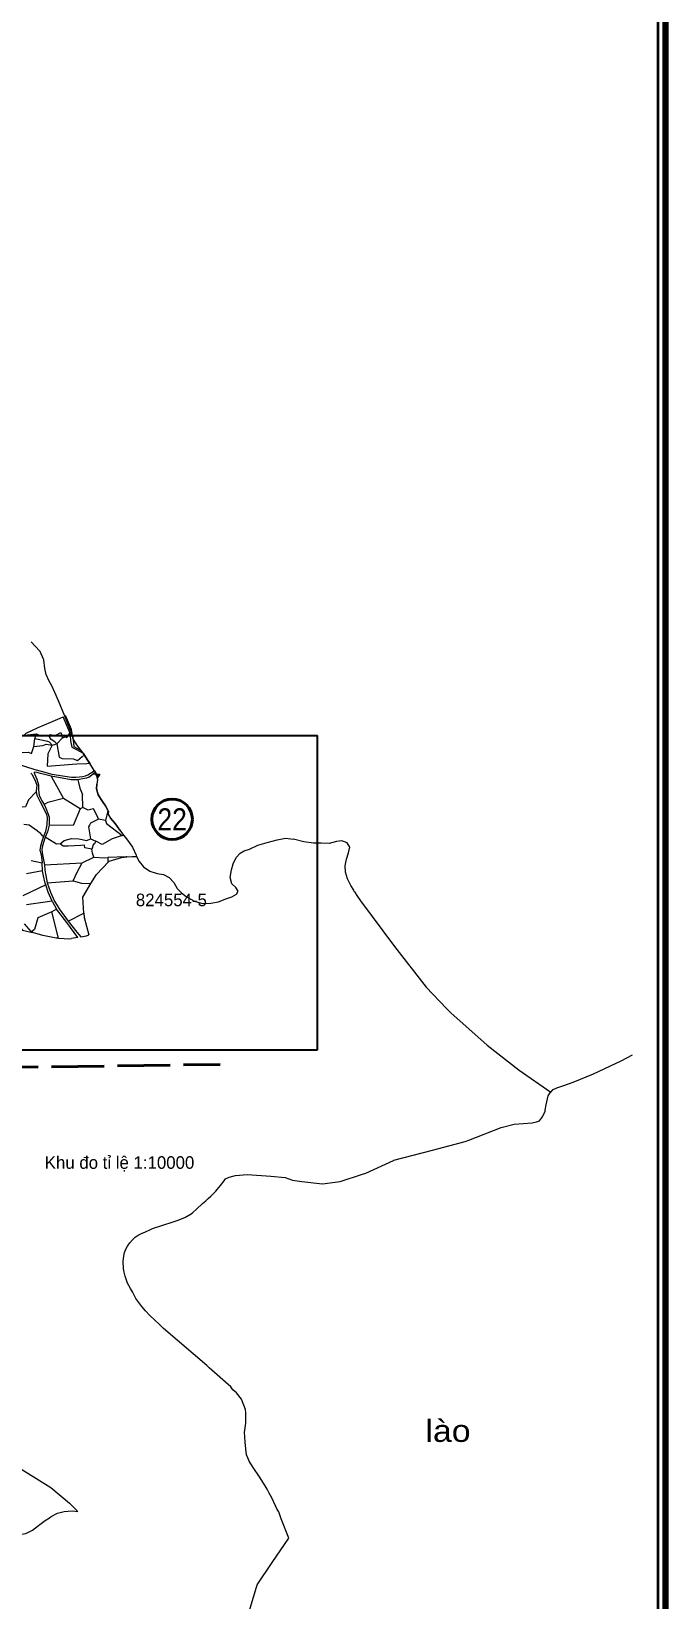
# Model space of a CAD drawing. Header units: metres. Extents: x 548568 to 557107, y 1817749 to 1829427.
# Drawn here: x 555089 to 557107, y 1820250 to 1825242 of the extents above; entities that cross this region are included whole.
import ezdxf
from ezdxf.enums import TextEntityAlignment as Align

# ---------------------------------------------------------------- set-up
doc = ezdxf.new("R2010")
doc.units = ezdxf.units.M
doc.header["$LTSCALE"] = 28
doc.linetypes.add('LONG_DASHED', pattern=[7.5, 6, -1.5])
for name, color, linetype, lineweight in [('10', 7, 'Continuous', 13), ('23', 7, 'Continuous', 13), ('32', 7, 'Continuous', 13), ('34', 7, 'LONG_DASHED', 40), ('40', 7, 'Continuous', 13), ('46', 7, 'Continuous', 13), ('47', 7, 'Continuous', 13), ('54', 7, 'Continuous', 25), ('63', 7, 'Continuous', 40)]:
    doc.layers.add(name, color=color, linetype=linetype, lineweight=lineweight)
for name, color, linetype in [('17', 7, 'Continuous'), ('48', 7, 'Continuous'), ('55', 7, 'Continuous')]:
    doc.layers.add(name, color=color, linetype=linetype)

msp = doc.modelspace()

# ---------------------------------------------------------------- hatches: boundary and pattern name
at = {"layer": '47'}
msp.add_hatch(color=256, dxfattribs=at).paths.add_polyline_path([(555294.3, 1822876.82), (555306.3, 1822876.82), (555300.3, 1822866.43)])
msp.add_hatch(color=256, dxfattribs=at).paths.add_polyline_path([(555294.3, 1822876.82), (555306.3, 1822876.82), (555300.3, 1822866.43)])

# ---------------------------------------------------------------- linework, layer by layer
at = {"layer": '10'}
for p, q in [((555065.82, 1823001.48), (555105.16, 1823006.13)), ((555097.01, 1822965.56), (555100.38, 1822990.19)), ((555105.16, 1823006.13), (555115.76, 1823000)), ((555133.51, 1823000), (555145.66, 1823001.95)), ((555145.91, 1823000), (555145.66, 1823001.95)), ((555154.53, 1822969.31), (555169.47, 1822974.39)), ((555188.41, 1822992.63), (555169.47, 1822974.39)), ((555186.02, 1823000), (555188.41, 1822992.63)), ((555188.41, 1822992.63), (555196.9, 1822995.75)), ((555295.47, 1822876.24), (555299.55, 1822860.2)), ((555299.55, 1822860.2), (555297.47, 1822845.68)), ((555243.19, 1822832.38), (555251.74, 1822813.04)), ((555252.76, 1822771.4), (555251.74, 1822813.04)), ((555244.61, 1822766.58), (555191.2, 1822799.75)), ((555252.76, 1822771.4), (555244.61, 1822766.58)), ((555332.61, 1822762.96), (555334.8, 1822758.89)), ((555324.51, 1822729.55), (555302.88, 1822734.35)), ((555333.56, 1822748.4), (555340.37, 1822737.55)), ((555122.24, 1822683.09), (555127.66, 1822678.55)), ((555276.52, 1822671.23), (555293.9, 1822663.49)), ((555377.65, 1822681.94), (555381.88, 1822683.33)), ((555124.75, 1822569.51), (555073.31, 1822559.94)), ((555130.71, 1822588.81), (555250.84, 1822595.19)), ((555135.19, 1822524.77), (555061.92, 1822489.55)), ((555139.22, 1822531.62), (555221.37, 1822537.33)), ((555154.96, 1822472.71), (555073.77, 1822461.67)), ((555169.05, 1822447.1), (555153.75, 1822439.45)), ((555175.45, 1822355.17), (555153.75, 1822439.45)), ((555205.97, 1822409.62), (555255.89, 1822434.79)), ((555089.39, 1822375.82), (555067.44, 1822401.07)), ((555237.24, 1822357.67), (555216.33, 1822353.95)), ((555175.45, 1822355.17), (555211.29, 1822352.72)), ((555211.29, 1822352.72), (555216.33, 1822353.95))]:
    msp.add_line(p, q, dxfattribs=at)
for points in [[(555065.82, 1823001.48), (555072.07, 1823007.36), (555110.87, 1823025.4), (555151.3, 1823042.9), (555180.81, 1823056.03), (555190.31, 1823060.06)], [(555156.97, 1823000), (555166.22, 1823001.44), (555182.87, 1823009.69), (555186.02, 1823000)], [(555206.81, 1823000), (555207.02, 1823000.24), (555211.76, 1823009.52)], [(555029.97, 1822967.41), (555043, 1822948.98), (555064.1, 1822946.49), (555080.02, 1822947.15), (555089.37, 1822943.49), (555097.01, 1822965.56)], [(555097.01, 1822965.56), (555125.81, 1822968.26), (555136.47, 1822972.96), (555154.53, 1822969.31)], [(555100.38, 1822990.19), (555103.32, 1823000), (555105.16, 1823006.13)], [(555154.53, 1822969.31), (555146.77, 1822979.58), (555141.36, 1822980.97), (555100.38, 1822990.19)], [(555115.76, 1823000), (555119.61, 1822997.77), (555133.51, 1823000)], [(555154.53, 1822969.31), (555141.35, 1822942.36), (555138.96, 1822902.4), (555233.63, 1822909.67), (555265.44, 1822910.84), (555274.62, 1822911.93)], [(555145.66, 1823001.95), (555149.75, 1823003.6), (555155.15, 1823000)], [(555169.47, 1822974.39), (555163.44, 1822980.76), (555151.4, 1822988.19), (555146.47, 1822995.69), (555145.91, 1823000)], [(555155.15, 1823000), (555155.49, 1822999.77), (555156.97, 1823000)], [(555169.47, 1822974.39), (555177.08, 1822931.65), (555186.51, 1822926.94), (555221.52, 1822925.61), (555235.49, 1822920.7), (555250.43, 1822933.7), (555257.53, 1822937.99)], [(555196.9, 1822995.75), (555201.44, 1822993.83), (555206.81, 1823000)], [(555151.91, 1822870.51), (555158.05, 1822859.44), (555191.2, 1822799.75)], [(555236.87, 1822859.49), (555238.96, 1822850.51), (555243.19, 1822832.38)], [(555103.81, 1822820.69), (555080.17, 1822795.69), (555070.07, 1822773.3), (555058.2, 1822772.41), (555040.2, 1822755.76), (555028.26, 1822766.64)], [(555332.61, 1822762.96), (555325.29, 1822776.56), (555315.51, 1822790.27), (555301.6, 1822811.93), (555295.88, 1822830.78), (555297.47, 1822845.68)], [(555191.2, 1822799.75), (555141.45, 1822787.07), (555129.5, 1822780.44)], [(555244.61, 1822766.58), (555221.74, 1822713.78), (555145.01, 1822714.75)], [(555302.88, 1822734.35), (555298.17, 1822744.37), (555286.44, 1822766.56), (555277.54, 1822765.23), (555270.1, 1822762.2), (555252.76, 1822771.4)], [(555332.61, 1822762.96), (555330.77, 1822756.73), (555327.98, 1822743.23), (555324.51, 1822729.55)], [(555333.56, 1822748.4), (555333.12, 1822752.13), (555334.8, 1822758.89)], [(555064.96, 1822717.68), (555082.36, 1822715.97), (555107.35, 1822697.93)], [(555302.88, 1822734.35), (555277.32, 1822721), (555273.79, 1822714.51), (555271.05, 1822709.94), (555276.52, 1822671.23)], [(555324.51, 1822729.55), (555327.58, 1822720.53), (555377.65, 1822681.94)], [(555370.73, 1822698.73), (555355.95, 1822720.3), (555340.37, 1822737.55)], [(555107.35, 1822697.93), (555114.34, 1822692.11), (555122.24, 1822683.09)], [(555180.4, 1822655.79), (555169.22, 1822653.99), (555132.96, 1822676.36)], [(555180.4, 1822655.79), (555193.73, 1822665.98), (555216.34, 1822672.92), (555239.86, 1822671.71), (555265.58, 1822665.68), (555276.52, 1822671.23)], [(555293.9, 1822663.49), (555288.39, 1822653.91), (555286.43, 1822655.05), (555281.61, 1822638.99)], [(555377.65, 1822681.94), (555345.73, 1822671.45), (555314.18, 1822653.24), (555293.9, 1822663.49)], [(555370.73, 1822698.73), (555381.69, 1822683.56), (555381.88, 1822683.33)], [(555381.88, 1822683.33), (555395.16, 1822666.94), (555410.23, 1822645.41), (555422.06, 1822619.12), (555423.71, 1822615.61)], [(555281.61, 1822638.99), (555259.42, 1822643.22), (555257.96, 1822651.41), (555246.26, 1822650.1), (555205.75, 1822648.04), (555189.55, 1822647.88), (555180.4, 1822655.79)], [(555221.37, 1822537.33), (555234.52, 1822565.16), (555250.84, 1822595.19), (555287.27, 1822612.63)], [(555287.27, 1822612.63), (555283.41, 1822626.22), (555281.61, 1822638.99)], [(555287.27, 1822612.63), (555323.19, 1822611.37), (555332.7, 1822612.03)], [(555332.7, 1822612.03), (555332.22, 1822600.68), (555334.45, 1822598.09)], [(555392.68, 1822613.7), (555390.13, 1822614.35), (555332.7, 1822612.03)], [(555334.45, 1822598.09), (555336.61, 1822600.32), (555376.1, 1822611.79), (555392.68, 1822613.7)], [(555392.68, 1822613.7), (555409.21, 1822615.61), (555423.71, 1822615.61)], [(555088.33, 1822602.01), (555103.43, 1822599.09), (555122.69, 1822594.73)], [(555278.54, 1822529.08), (555295.85, 1822558.26), (555334.45, 1822598.09)], [(555221.37, 1822537.33), (555248.91, 1822530.8), (555278.54, 1822529.08)], [(555255.89, 1822434.79), (555252.99, 1822486.02), (555278.54, 1822529.08)], [(554949.65, 1822466.49), (554990.3, 1822441.36), (555041.92, 1822403.37), (555060.14, 1822380.58), (555091.98, 1822373.19), (555089.39, 1822375.82)], [(555153.75, 1822439.45), (555109.89, 1822419.55), (555098.77, 1822382.89), (555089.39, 1822375.82)], [(555255.89, 1822434.79), (555257.41, 1822420.69), (555271.78, 1822366.15)], [(555175.45, 1822355.17), (555168.12, 1822355.67), (555125.78, 1822364.07), (555099.54, 1822371.43), (555091.98, 1822373.19)], [(555245.84, 1822359.21), (555264.56, 1822362.54), (555271.78, 1822366.15)], [(554932.18, 1820726.36), (554993.71, 1820703.76), (555151.2, 1820606.16), (555210.13, 1820556.34), (555236.56, 1820530.49)], [(555146.29, 1820510.1), (555152.04, 1820513.99), (555172.31, 1820524.52), (555192.74, 1820529.98), (555218.61, 1820532.44), (555236.56, 1820530.49)], [(555049.15, 1820457.1), (555071.52, 1820459.74), (555092.61, 1820470.65), (555112.06, 1820485.73), (555133.06, 1820501.14), (555146.29, 1820510.1)]]:
    msp.add_lwpolyline(points, dxfattribs=at)
at = {"layer": '23'}
for p, q in [((555272.17, 1822868.15), (555291.9, 1822883.97)), ((555124.75, 1822569.51), (555122.69, 1822594.73)), ((555154.96, 1822472.71), (555169.05, 1822447.1))]:
    msp.add_line(p, q, dxfattribs=at)
for points in [[(555000, 1822925.71), (555015.81, 1822920.45), (555043.52, 1822909.89), (555100.05, 1822892.19), (555119.85, 1822886.51), (555154.15, 1822877.25), (555216.81, 1822867.65), (555230.65, 1822867.9), (555241.94, 1822868.73), (555251.37, 1822870.08), (555261.01, 1822871.98), (555268.33, 1822874.74), (555289, 1822888.24)], [(555086.83, 1822880.8), (555089.44, 1822878.37), (555089.89, 1822877.29), (555100.01, 1822859.56), (555105.73, 1822842.57), (555104.61, 1822823.69), (555103.81, 1822820.69)], [(555151.91, 1822870.51), (555117.41, 1822879.56), (555106.31, 1822882.79), (555098.51, 1822883.33), (555097.53, 1822882.19), (555097.68, 1822881.93)], [(555097.68, 1822881.93), (555098.1, 1822881.2), (555100.22, 1822876.2)], [(555100.22, 1822876.2), (555106.39, 1822861.66), (555111.62, 1822843.57), (555112.01, 1822826.2), (555113.54, 1822810.57), (555118.76, 1822798.47), (555122.49, 1822791.91), (555129.5, 1822780.44)], [(555236.87, 1822859.49), (555229.69, 1822859.11), (555215.94, 1822859.6), (555151.91, 1822870.51)], [(555272.17, 1822868.15), (555264.19, 1822865.01), (555251.53, 1822861.99), (555242.44, 1822860.8), (555236.87, 1822859.49)], [(555103.81, 1822820.69), (555105.96, 1822810.16), (555113.34, 1822795.14), (555117.21, 1822788.82), (555128.46, 1822766.46), (555137.42, 1822748.47), (555139.34, 1822739.3), (555137.65, 1822715.56), (555134.02, 1822694.45), (555127.66, 1822678.55)], [(555129.5, 1822780.44), (555135.02, 1822768.56), (555142.56, 1822750.47), (555145.93, 1822740.88), (555145.01, 1822714.75)], [(555145.01, 1822714.75), (555139.98, 1822693.79), (555132.96, 1822676.36)], [(555127.66, 1822678.55), (555121.71, 1822662.67), (555118, 1822648.53), (555116.26, 1822635.7), (555119.81, 1822621.07), (555122.69, 1822594.73)], [(555132.96, 1822676.36), (555127.28, 1822659.68), (555122.77, 1822645.25), (555122.07, 1822637.14), (555124.28, 1822620.7), (555130.71, 1822588.81)], [(555135.19, 1822524.77), (555133.21, 1822530.25), (555127.76, 1822553.74), (555124.75, 1822569.51)], [(555130.71, 1822588.81), (555131.47, 1822571.64), (555134.62, 1822554.98), (555139.22, 1822531.62)], [(555154.96, 1822472.71), (555142.81, 1822501.99), (555135.19, 1822524.77)], [(555139.22, 1822531.62), (555149.73, 1822501.64), (555162.32, 1822472.59), (555176.94, 1822448.41), (555205.97, 1822409.62)], [(555237.24, 1822357.67), (555201.27, 1822404.7), (555169.05, 1822447.1)], [(555205.97, 1822409.62), (555233.88, 1822373.96), (555245.84, 1822359.21)]]:
    msp.add_lwpolyline(points, dxfattribs=at)
at = {"layer": '32'}
for p, q in [((555211.76, 1823009.52), (555190.31, 1823060.06)), ((555211.76, 1823009.52), (555212.42, 1823000)), ((555219.72, 1823000), (555220.3, 1822995.16)), ((555253.4, 1822944.13), (555257.53, 1822937.99)), ((555285.72, 1822877.37), (555292.59, 1822882.83)), ((555295.47, 1822876.24), (555285.72, 1822877.37))]:
    msp.add_line(p, q, dxfattribs=at)
for points in [[(555219.72, 1823000), (555216.47, 1823019.64), (555197.1, 1823063.78)], [(555212.42, 1823000), (555213.58, 1822983.31), (555217.23, 1822963.16), (555232.46, 1822955.36), (555253.4, 1822944.13)], [(555220.3, 1822995.16), (555223.86, 1822965.33), (555246.92, 1822953)], [(555257.53, 1822937.99), (555268.76, 1822921.25), (555274.62, 1822911.93)], [(555289, 1822888.24), (555283.01, 1822898.53), (555282.39, 1822899.55), (555274.62, 1822911.93)]]:
    msp.add_lwpolyline(points, dxfattribs=at)
at = {"layer": '34'}
msp.add_line((554942.68, 1821942.94), (555690.21, 1821953.41), dxfattribs=at)
at = {"layer": '40'}
for points in [[(556741.63, 1821864.95), (556749.08, 1821873.34), (556760.89, 1821879), (556783.21, 1821885.71), (556813.23, 1821896.9), (556877.96, 1821923.41), (556966.24, 1821964.63), (557002.52, 1821984.14)], [(556724.43, 1821808.04), (556726.87, 1821825.19), (556733.51, 1821853.23), (556739.66, 1821862.74), (556741.63, 1821864.95)], [(556480.73, 1821712.35), (556584.1, 1821752.1), (556625.65, 1821762.99), (556682.34, 1821767.83), (556696.49, 1821770.24), (556706.15, 1821774.27), (556715.87, 1821787), (556723.86, 1821804.08), (556724.43, 1821808.04)], [(556365.36, 1821680.57), (556469.17, 1821707.91), (556480.73, 1821712.35)], [(556143.11, 1821604.05), (556153.01, 1821607.25), (556241.63, 1821647.99), (556242.21, 1821648.14), (556365.36, 1821680.57)], [(555752.78, 1820112.42), (555807.43, 1820296.93), (555855.23, 1820368.01), (555907.91, 1820444.99), (555884.04, 1820506.25), (555876.64, 1820528.72), (555871.47, 1820536), (555853.71, 1820573.94), (555850.22, 1820581.11), (555845.54, 1820588.67), (555839.56, 1820601.05), (555832.96, 1820611.66), (555825.47, 1820623.29), (555816.65, 1820637.34), (555808.45, 1820649.84), (555801.18, 1820660.97), (555795.2, 1820670.02), (555789.39, 1820679.08), (555782.27, 1820690.41), (555777.38, 1820700.44), (555774.02, 1820710.66), (555769.24, 1820749.6), (555768.68, 1820769.21), (555767.61, 1820781.29), (555771.14, 1820811.26), (555771.3, 1820824.57), (555771.13, 1820835.5), (555771.05, 1820844.21), (555770.62, 1820855.2), (555757.49, 1820888.01), (555742.19, 1820907.85), (555729.95, 1820917.75), (555724.09, 1820926.88), (555654.71, 1820987.98), (555646.97, 1820994.4), (555509.1, 1821112.38), (555496.3, 1821125.1), (555480.29, 1821140.21), (555465.83, 1821154.56), (555451.69, 1821169.11), (555440.02, 1821182.49), (555430.64, 1821195.44), (555421.43, 1821208.42), (555410.19, 1821229.18), (555404.13, 1821240.29), (555395.32, 1821257.28), (555386.97, 1821279.77), (555384.13, 1821292.2), (555382.41, 1821302.35), (555381.21, 1821327.23), (555383.04, 1821342.46), (555385.53, 1821354.23), (555389.85, 1821365.17), (555395.09, 1821374.94), (555402.04, 1821385.5), (555410.26, 1821394.76), (555419.39, 1821402.99), (555429.2, 1821409.76), (555439.35, 1821415.18), (555452.05, 1821420.9), (555465.52, 1821426.63), (555474.77, 1821430.91), (555540.11, 1821451.9), (555552.43, 1821456.37), (555577.75, 1821466.33), (555597.21, 1821478.19), (555602.28, 1821481.57), (555614.13, 1821492.58), (555633.4, 1821510.25), (555644.22, 1821519.46), (555651.68, 1821526.38), (555659.98, 1821534.35), (555668.64, 1821542.79), (555675.56, 1821549.99), (555680.22, 1821555.11), (555685.44, 1821561.33), (555691.02, 1821568.2), (555702.2, 1821582.37), (555706.85, 1821589.05), (555718.02, 1821594.81)], [(555718.02, 1821594.81), (555738.73, 1821599.81), (555775.66, 1821602.67), (555850.64, 1821597.83), (555896.73, 1821592.87), (555920.19, 1821585.04), (555949.79, 1821580.89), (556015.09, 1821573.63), (556071.57, 1821580.88), (556143.11, 1821604.05)]]:
    msp.add_lwpolyline(points, dxfattribs=at)
at = {"layer": '46'}
for points in [[(555213.65, 1823015.92), (555195.05, 1823062.07), (555174.89, 1823110.44), (555163.8, 1823137.01), (555154.04, 1823158.01), (555145.66, 1823173), (555135.49, 1823194.28), (555131.33, 1823213.46), (555128.78, 1823241.27), (555127.92, 1823243.27), (555117.36, 1823267.75), (555101.33, 1823285.09), (555088.2, 1823298.84)], [(556116.78, 1822502.36), (556126.71, 1822487.37), (556136.18, 1822474.57)], [(556136.18, 1822474.57), (556244.36, 1822328.38), (556345.82, 1822199.17), (556409.94, 1822131.5)], [(556409.94, 1822131.5), (556423.37, 1822117.33), (556539.51, 1822014.58), (556640.96, 1821934.59), (556741.63, 1821864.95)]]:
    msp.add_lwpolyline(points, dxfattribs=at)
at = {"layer": '47'}
for points in [[(555288.97, 1822888.76), (555285.77, 1822894.01), (555282.39, 1822899.55), (555268.76, 1822921.25), (555251.27, 1822947.31), (555233.7, 1822970.29), (555221.94, 1822989.74), (555214.06, 1823015.76), (555213.4, 1823017.47)], [(555288.97, 1822888.76), (555291, 1822885.44), (555293.56, 1822881.25)], [(555293.56, 1822881.25), (555294.66, 1822879.44), (555299.55, 1822860.2), (555297.47, 1822845.68), (555295.88, 1822830.78), (555301.6, 1822811.93), (555315.51, 1822790.27), (555325.29, 1822776.56), (555334.8, 1822758.89), (555333.12, 1822752.13), (555333.56, 1822748.4), (555340.37, 1822737.55), (555355.95, 1822720.3), (555370.73, 1822698.73), (555381.69, 1822683.56), (555395.16, 1822666.94), (555410.23, 1822645.41), (555422.06, 1822619.12), (555423.71, 1822615.61)], [(555707.5, 1822480.13), (555727.15, 1822486.53), (555742.04, 1822494.84), (555746.64, 1822505.29), (555739.83, 1822516.14), (555726.49, 1822527.97), (555721.88, 1822548.55), (555726.06, 1822572.35), (555731.53, 1822591.49), (555740.47, 1822612.07), (555752.89, 1822625.56), (555765.95, 1822632.93), (555782.6, 1822638.97), (555809.26, 1822650.82), (555839.11, 1822659.58), (555871.39, 1822668.78), (555897.98, 1822673.08), (555923.24, 1822670.08)], [(556093.57, 1822658.68), (556076.75, 1822665.44), (556060.02, 1822662.74), (556036.45, 1822656.32), (556011.36, 1822657.88), (555986.63, 1822657.59), (555956.08, 1822662.15), (555923.24, 1822670.08)], [(556116.78, 1822502.36), (556115.84, 1822504.27), (556114.7, 1822507.78), (556105.59, 1822523.31), (556094.65, 1822544.46), (556088.73, 1822565.03), (556087.76, 1822585.6), (556091.48, 1822607.16), (556098.57, 1822627.37), (556102.23, 1822644.55), (556093.57, 1822658.68)], [(555423.71, 1822615.61), (555431.59, 1822598.83), (555445.47, 1822582.4), (555466.37, 1822568.26), (555489.45, 1822561.51), (555509.13, 1822557.71), (555527.47, 1822547.93), (555542.47, 1822531.92), (555553.2, 1822513.81), (555565.97, 1822500.6), (555583.1, 1822486.31), (555607.82, 1822473.05), (555633.88, 1822465.78)], [(555633.88, 1822465.78), (555660.05, 1822466.24), (555684.14, 1822470.68), (555707.5, 1822480.13)]]:
    msp.add_lwpolyline(points, dxfattribs=at)
msp.add_lwpolyline([(555294.3, 1822876.82), (555306.3, 1822876.82), (555300.3, 1822866.43)], close=True, dxfattribs=at)
msp.add_lwpolyline([(555294.3, 1822876.82), (555306.3, 1822876.82), (555300.3, 1822866.43)], close=True, dxfattribs=at)
at = {"layer": '54'}
for p, q in [((551000, 1823000), (556000, 1823000)), ((556000, 1822000), (556000, 1823000)), ((551000, 1822000), (556000, 1822000))]:
    msp.add_line(p, q, dxfattribs=at)
at = {"layer": '63', "lineweight": 106}
msp.add_lwpolyline([(548567.79, 1828881.84), (557107.47, 1828881.84), (557107.47, 1817748.95), (548567.79, 1817748.95)], close=True, dxfattribs=at)
at = {"layer": '63', "lineweight": 35}
msp.add_lwpolyline([(548592.79, 1828856.84), (557082.47, 1828856.84), (557082.47, 1817773.95), (548592.79, 1817773.95)], close=True, dxfattribs=at)
at = {"layer": '63'}
msp.add_circle((555536.88, 1822733.62), 64.42, dxfattribs=at)

# ---------------------------------------------------------------- texts
at = {"layer": '17'}
msp.add_text('Khu đo tỉ lệ 1:10000', height=40, dxfattribs=at).set_placement((555369.47, 1821620.98), align=Align.CENTER)
at = {"layer": '34', "width": 0.9}
msp.add_text('22', height=70, dxfattribs=at).set_placement((555536.88, 1822698.62), align=Align.CENTER)
at = {"layer": '48', "width": 1.15}
msp.add_text('lào', height=70, dxfattribs=at).set_placement((556414.92, 1820751.69), align=Align.CENTER)
at = {"layer": '55'}
msp.add_text('824554-5', height=40, dxfattribs=at).set_placement((555534.45, 1822457.01), align=Align.CENTER)

doc.saveas('drawing.dxf')
